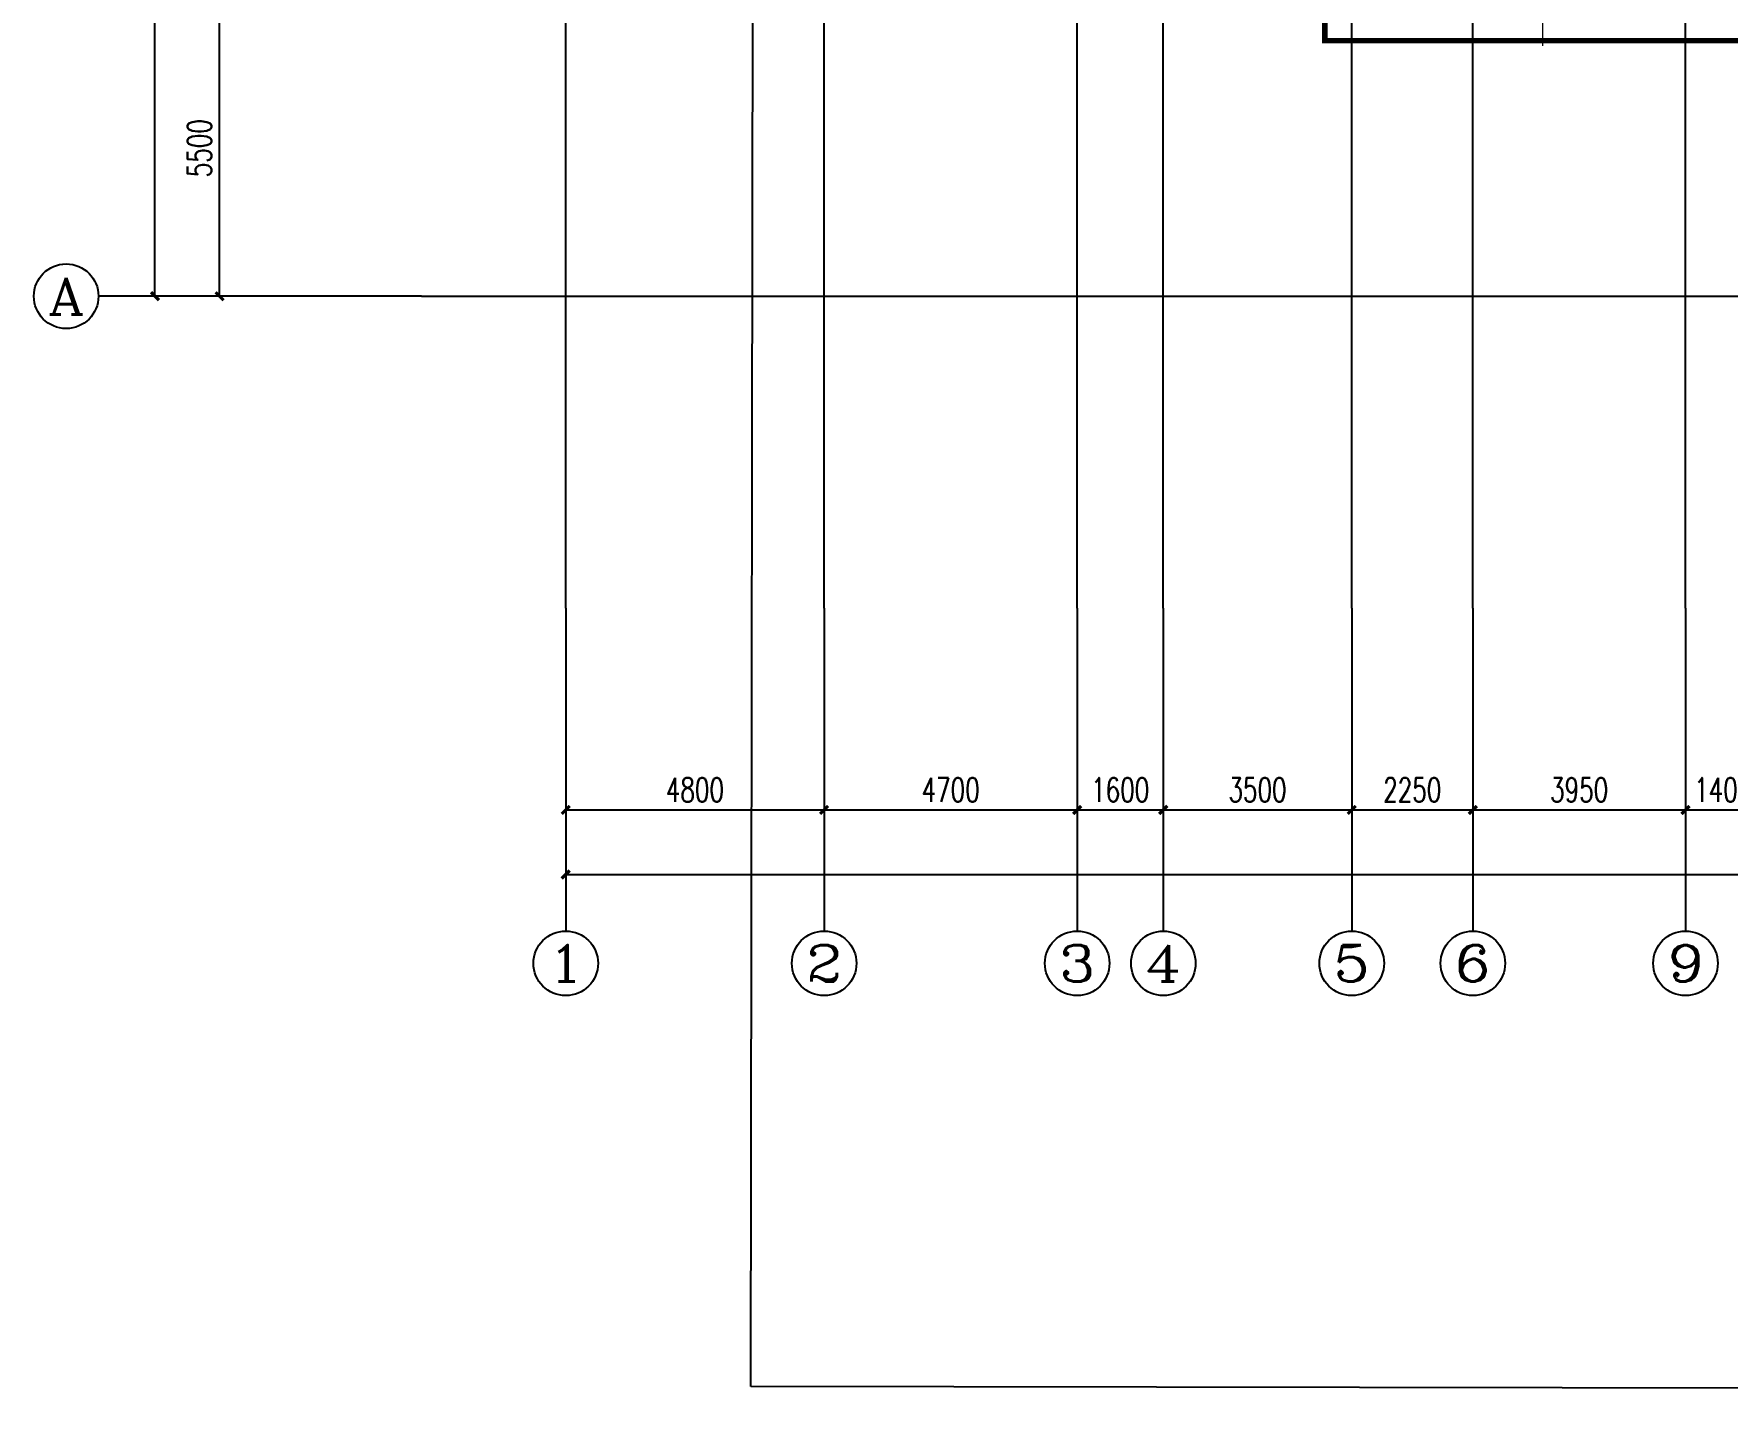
# Model space of a CAD drawing. Extents: x 369444 to 684549, y -549309 to 575337.
# Drawn here: x 370644 to 402098, y 44667 to 70031 of the extents above; entities that cross this region are included whole.
import ezdxf
from ezdxf.enums import TextEntityAlignment as Align

# ---------------------------------------------------------------- set-up
doc = ezdxf.new("R2010")
doc.units = 0
doc.header["$LTSCALE"] = 1000
doc.header["$MEASUREMENT"] = 0
doc.linetypes.add('__DASH', pattern=[0.35, 0.25, -0.1])
doc.linetypes.add('DOTE', pattern=[2.42, 2, -0.2, 0.02, -0.2])
for name, color, linetype in [('AXIS', 3, 'Continuous'), ('AXIS_TEXT', 7, 'Continuous'), ('DOTE', 1, 'Continuous'), ('防火分区线', 7, 'Continuous')]:
    doc.layers.add(name, color=color, linetype=linetype)
doc.layers.add('DOTE2', color=122, linetype='DOTE', lineweight=9)
doc.layers.add('不要动图层', color=140, linetype='Continuous', plot=False)
doc.styles.add('_TCH_AXIS', font='COMPLEX', dxfattribs={"bigfont": 'GBCBIG'})
doc.styles.add('_TCH_DIM_T3', font='SIMPLEX', dxfattribs={"width": 0.705882, "bigfont": 'GBCBIG'})
doc.styles.add('COMPLEX', font='COMPLEX')
doc.dimstyles.new('_TCH_ARCH&&150', dxfattribs={"dimtxt": 446.25, "dimasz": 150, "dimexe": 375, "dimexo": 450, "dimgap": 150, "dimtad": 1, "dimdec": 0, "dimzin": 0, "dimdsep": 46, "dimtxsty": '_TCH_DIM_T3', "dimblk": 'ARCHTICK', "dimcen": 0.09, "dimclrt": 7, "dimazin": 2, "dimtfac": 1, "dimtdec": 0, "dimtix": 1, "dimtmove": 2, "dimatfit": 3, "dimfxl": 0, "dimtolj": 1, "dimtzin": 0, "dimarcsym": 0})

# ---------------------------------------------------------------- blocks, each defined once
blk = doc.blocks.new('_ArchTick')
at = {"color": 0, "linetype": 'ByBlock', "const_width": 0.4}
blk.add_lwpolyline([(-0.5, -0.5), (0.5, 0.5)], dxfattribs=at)
blk = doc.blocks.new('*D949')
at = {"layer": 'AXIS', "color": 0, "lineweight": -2, "transparency": 16777216}
for p, q in [((377394, 70657), (373719, 70657)), ((374094, 65157), (374094, 70657)), ((377394, 65157), (373719, 65157))]:
    blk.add_line(p, q, dxfattribs=at)
at = {"layer": 'Defpoints', "color": 0, "transparency": 16777216}
for p in [(374094, 70657), (377844, 70657), (377844, 65157)]:
    blk.add_point(p, dxfattribs=at)
at = {"layer": 'AXIS', "color": 0, "lineweight": -2, "transparency": 16777216, "xscale": 150, "yscale": 150, "zscale": 150}
for p, rotation in [((374094, 70657), 90), ((374094, 65157), 270)]:
    blk.add_blockref('_ArchTick', p, dxfattribs=dict(at, rotation=rotation))
at = {"layer": 'AXIS', "color": 7, "lineweight": -2, "transparency": 16777216, "insert": (373721, 67907), "char_height": 446.2, "attachment_point": 5, "rotation": 90, "style": '_TCH_DIM_T3'}
blk.add_mtext('\\A1;5500', dxfattribs=at)
blk = doc.blocks.new('*D1115')
at = {"layer": 'AXIS', "color": 0, "lineweight": -2, "transparency": 16777216}
for p, q in [((377394, 470507), (372519, 470507)), ((372894, 65157), (372894, 470507)), ((377394, 65157), (372519, 65157))]:
    blk.add_line(p, q, dxfattribs=at)
at = {"layer": 'Defpoints', "color": 0, "transparency": 16777216}
for p in [(372894, 470507), (377844, 470507), (377844, 65157)]:
    blk.add_point(p, dxfattribs=at)
at = {"layer": 'AXIS', "color": 0, "lineweight": -2, "transparency": 16777216, "xscale": 150, "yscale": 150, "zscale": 150}
for p, rotation in [((372894, 470507), 90), ((372894, 65157), 270)]:
    blk.add_blockref('_ArchTick', p, dxfattribs=dict(at, rotation=rotation))
at = {"layer": 'AXIS', "color": 7, "lineweight": -2, "transparency": 16777216, "insert": (372521, 267832), "char_height": 446.2, "attachment_point": 5, "rotation": 90, "style": '_TCH_DIM_T3'}
blk.add_mtext('\\A1;405350', dxfattribs=at)
blk = doc.blocks.new('*D1215')
at = {"layer": 'AXIS', "color": 0, "lineweight": -2, "transparency": 16777216}
for p, q in [((380524, 58914), (380524, 55239)), ((385324, 58914), (385324, 55239)), ((380524, 55614), (385324, 55614))]:
    blk.add_line(p, q, dxfattribs=at)
at = {"layer": 'Defpoints', "color": 0, "transparency": 16777216}
for p in [(380524, 59364), (385324, 59364), (385324, 55614)]:
    blk.add_point(p, dxfattribs=at)
at = {"layer": 'AXIS', "color": 0, "lineweight": -2, "transparency": 16777216, "xscale": 150, "yscale": 150, "zscale": 150, "rotation": 180}
blk.add_blockref('_ArchTick', (380524, 55614), dxfattribs=at)
at = {"layer": 'AXIS', "color": 0, "lineweight": -2, "transparency": 16777216, "xscale": 150, "yscale": 150, "zscale": 150}
blk.add_blockref('_ArchTick', (385324, 55614), dxfattribs=at)
at = {"layer": 'AXIS', "color": 7, "lineweight": -2, "transparency": 16777216, "insert": (382924, 55987), "char_height": 446.2, "attachment_point": 5, "style": '_TCH_DIM_T3'}
blk.add_mtext('\\A1;4800', dxfattribs=at)
blk = doc.blocks.new('*D1216')
at = {"layer": 'AXIS', "color": 0, "lineweight": -2, "transparency": 16777216}
for p, q in [((385324, 58914), (385324, 55239)), ((390024, 58914), (390024, 55239)), ((385324, 55614), (390024, 55614))]:
    blk.add_line(p, q, dxfattribs=at)
at = {"layer": 'Defpoints', "color": 0, "transparency": 16777216}
for p in [(385324, 59364), (390024, 59364), (390024, 55614)]:
    blk.add_point(p, dxfattribs=at)
at = {"layer": 'AXIS', "color": 0, "lineweight": -2, "transparency": 16777216, "xscale": 150, "yscale": 150, "zscale": 150, "rotation": 180}
blk.add_blockref('_ArchTick', (385324, 55614), dxfattribs=at)
at = {"layer": 'AXIS', "color": 0, "lineweight": -2, "transparency": 16777216, "xscale": 150, "yscale": 150, "zscale": 150}
blk.add_blockref('_ArchTick', (390024, 55614), dxfattribs=at)
at = {"layer": 'AXIS', "color": 7, "lineweight": -2, "transparency": 16777216, "insert": (387674, 55987), "char_height": 446.2, "attachment_point": 5, "style": '_TCH_DIM_T3'}
blk.add_mtext('\\A1;4700', dxfattribs=at)
blk = doc.blocks.new('*D1217')
at = {"layer": 'AXIS', "color": 0, "lineweight": -2, "transparency": 16777216}
for p, q in [((390024, 58914), (390024, 55239)), ((391624, 58914), (391624, 55239)), ((390024, 55614), (391624, 55614))]:
    blk.add_line(p, q, dxfattribs=at)
at = {"layer": 'Defpoints', "color": 0, "transparency": 16777216}
for p in [(390024, 59364), (391624, 59364), (391624, 55614)]:
    blk.add_point(p, dxfattribs=at)
at = {"layer": 'AXIS', "color": 0, "lineweight": -2, "transparency": 16777216, "xscale": 150, "yscale": 150, "zscale": 150, "rotation": 180}
blk.add_blockref('_ArchTick', (390024, 55614), dxfattribs=at)
at = {"layer": 'AXIS', "color": 0, "lineweight": -2, "transparency": 16777216, "xscale": 150, "yscale": 150, "zscale": 150}
blk.add_blockref('_ArchTick', (391624, 55614), dxfattribs=at)
at = {"layer": 'AXIS', "color": 7, "lineweight": -2, "transparency": 16777216, "insert": (390824, 55987), "char_height": 446.2, "attachment_point": 5, "style": '_TCH_DIM_T3'}
blk.add_mtext('\\A1;1600', dxfattribs=at)
blk = doc.blocks.new('*D1218')
at = {"layer": 'AXIS', "color": 0, "lineweight": -2, "transparency": 16777216}
for p, q in [((391624, 58914), (391624, 55239)), ((395124, 58914), (395124, 55239)), ((391624, 55614), (395124, 55614))]:
    blk.add_line(p, q, dxfattribs=at)
at = {"layer": 'Defpoints', "color": 0, "transparency": 16777216}
for p in [(391624, 59364), (395124, 59364), (395124, 55614)]:
    blk.add_point(p, dxfattribs=at)
at = {"layer": 'AXIS', "color": 0, "lineweight": -2, "transparency": 16777216, "xscale": 150, "yscale": 150, "zscale": 150, "rotation": 180}
blk.add_blockref('_ArchTick', (391624, 55614), dxfattribs=at)
at = {"layer": 'AXIS', "color": 0, "lineweight": -2, "transparency": 16777216, "xscale": 150, "yscale": 150, "zscale": 150}
blk.add_blockref('_ArchTick', (395124, 55614), dxfattribs=at)
at = {"layer": 'AXIS', "color": 7, "lineweight": -2, "transparency": 16777216, "insert": (393374, 55987), "char_height": 446.2, "attachment_point": 5, "style": '_TCH_DIM_T3'}
blk.add_mtext('\\A1;3500', dxfattribs=at)
blk = doc.blocks.new('*D1219')
at = {"layer": 'AXIS', "color": 0, "lineweight": -2, "transparency": 16777216}
for p, q in [((395124, 58914), (395124, 55239)), ((397374, 58914), (397374, 55239)), ((395124, 55614), (397374, 55614))]:
    blk.add_line(p, q, dxfattribs=at)
at = {"layer": 'Defpoints', "color": 0, "transparency": 16777216}
for p in [(395124, 59364), (397374, 59364), (397374, 55614)]:
    blk.add_point(p, dxfattribs=at)
at = {"layer": 'AXIS', "color": 0, "lineweight": -2, "transparency": 16777216, "xscale": 150, "yscale": 150, "zscale": 150, "rotation": 180}
blk.add_blockref('_ArchTick', (395124, 55614), dxfattribs=at)
at = {"layer": 'AXIS', "color": 0, "lineweight": -2, "transparency": 16777216, "xscale": 150, "yscale": 150, "zscale": 150}
blk.add_blockref('_ArchTick', (397374, 55614), dxfattribs=at)
at = {"layer": 'AXIS', "color": 7, "lineweight": -2, "transparency": 16777216, "insert": (396249, 55987), "char_height": 446.2, "attachment_point": 5, "style": '_TCH_DIM_T3'}
blk.add_mtext('\\A1;2250', dxfattribs=at)
blk = doc.blocks.new('*D1220')
at = {"layer": 'AXIS', "color": 0, "lineweight": -2, "transparency": 16777216}
for p, q in [((397374, 58914), (397374, 55239)), ((401324, 58914), (401324, 55239)), ((397374, 55614), (401324, 55614))]:
    blk.add_line(p, q, dxfattribs=at)
at = {"layer": 'Defpoints', "color": 0, "transparency": 16777216}
for p in [(397374, 59364), (401324, 59364), (401324, 55614)]:
    blk.add_point(p, dxfattribs=at)
at = {"layer": 'AXIS', "color": 0, "lineweight": -2, "transparency": 16777216, "xscale": 150, "yscale": 150, "zscale": 150, "rotation": 180}
blk.add_blockref('_ArchTick', (397374, 55614), dxfattribs=at)
at = {"layer": 'AXIS', "color": 0, "lineweight": -2, "transparency": 16777216, "xscale": 150, "yscale": 150, "zscale": 150}
blk.add_blockref('_ArchTick', (401324, 55614), dxfattribs=at)
at = {"layer": 'AXIS', "color": 7, "lineweight": -2, "transparency": 16777216, "insert": (399349, 55987), "char_height": 446.2, "attachment_point": 5, "style": '_TCH_DIM_T3'}
blk.add_mtext('\\A1;3950', dxfattribs=at)
blk = doc.blocks.new('*D1221')
at = {"layer": 'AXIS', "color": 0, "lineweight": -2, "transparency": 16777216}
for p, q in [((401324, 58914), (401324, 55239)), ((402724, 58914), (402724, 55239)), ((401324, 55614), (402724, 55614))]:
    blk.add_line(p, q, dxfattribs=at)
at = {"layer": 'Defpoints', "color": 0, "transparency": 16777216}
for p in [(401324, 59364), (402724, 59364), (402724, 55614)]:
    blk.add_point(p, dxfattribs=at)
at = {"layer": 'AXIS', "color": 0, "lineweight": -2, "transparency": 16777216, "xscale": 150, "yscale": 150, "zscale": 150, "rotation": 180}
blk.add_blockref('_ArchTick', (401324, 55614), dxfattribs=at)
at = {"layer": 'AXIS', "color": 0, "lineweight": -2, "transparency": 16777216, "xscale": 150, "yscale": 150, "zscale": 150}
blk.add_blockref('_ArchTick', (402724, 55614), dxfattribs=at)
at = {"layer": 'AXIS', "color": 7, "lineweight": -2, "transparency": 16777216, "insert": (402024, 55987), "char_height": 446.2, "attachment_point": 5, "style": '_TCH_DIM_T3'}
blk.add_mtext('\\A1;1400', dxfattribs=at)
blk = doc.blocks.new('*D1301')
at = {"layer": 'AXIS', "color": 0, "lineweight": -2, "transparency": 16777216}
for p, q in [((380524, 58914), (380524, 54039)), ((614224, 58914), (614224, 54039)), ((380524, 54414), (614224, 54414))]:
    blk.add_line(p, q, dxfattribs=at)
at = {"layer": 'Defpoints', "color": 0, "transparency": 16777216}
for p in [(380524, 59364), (614224, 59364), (614224, 54414)]:
    blk.add_point(p, dxfattribs=at)
at = {"layer": 'AXIS', "color": 0, "lineweight": -2, "transparency": 16777216, "xscale": 150, "yscale": 150, "zscale": 150, "rotation": 180}
blk.add_blockref('_ArchTick', (380524, 54414), dxfattribs=at)
at = {"layer": 'AXIS', "color": 0, "lineweight": -2, "transparency": 16777216, "xscale": 150, "yscale": 150, "zscale": 150}
blk.add_blockref('_ArchTick', (614224, 54414), dxfattribs=at)
at = {"layer": 'AXIS', "color": 7, "lineweight": -2, "transparency": 16777216, "insert": (497374, 54787), "char_height": 446.2, "attachment_point": 5, "style": '_TCH_DIM_T3'}
blk.add_mtext('\\A1;233700', dxfattribs=at)
blk = doc.blocks.new('_AXISO')
blk.add_circle((0, 0), 0.5)
at = {"layer": 'AXIS_TEXT', "style": 'COMPLEX', "width": 1.041667}
blk.add_attdef('A', text='', height=0.56, dxfattribs=at).set_placement((-0.25, -0.28), (0.25, -0.28), align=Align.FIT)

msp = doc.modelspace()

# ---------------------------------------------------------------- linework, layer by layer
at = {"layer": 'AXIS'}
for p, q in [((377844.4, 65157), (371844.4, 65157)), ((380524.5, 59364.2), (380524.5, 53364.2)), ((385324.5, 59364.2), (385324.5, 53364.2)), ((390024.5, 59364.2), (390024.5, 53364.2)), ((391624.5, 59364.2), (391624.5, 53364.2)), ((395124.5, 59364.2), (395124.5, 53364.2)), ((397374.5, 59364.2), (397374.5, 53364.2)), ((401324.5, 59364.2), (401324.5, 53364.2))]:
    msp.add_line(p, q, dxfattribs=at)
at = {"layer": 'DOTE', "color": 8}
for p, q in [((380524.5, 59364.2), (380524.5, 476704.8)), ((385324.5, 59364.2), (385324.5, 476704.8)), ((390024.5, 59364.2), (390024.5, 476704.8)), ((391624.5, 59364.2), (391624.5, 476704.8)), ((395124.5, 59364.2), (395124.5, 476704.8)), ((397374.5, 59364.2), (397374.5, 476704.8)), ((401324.5, 59364.2), (401324.5, 261807))]:
    msp.add_line(p, q, dxfattribs=at)
at = {"layer": 'DOTE', "color": 8, "lineweight": -2}
msp.add_line((377844.4, 65157), (624570.9, 65157), dxfattribs=at)
at = {"layer": 'DOTE2', "linetype": 'DOTE', "ltscale": 0.5}
msp.add_lwpolyline([(398674.5, 69806.1), (398674.5, 75057)], dxfattribs=at)
at = {"layer": '不要动图层'}
msp.add_lwpolyline([(374141.4, 480401.6), (608632.4, 480035.6), (630599.4, 458002.6), (630103.6, 140971.4), (534606.6, 140971.5), (534606.6, 44667.5), (383961.4, 44901.6), (384134.4, 155731.6), (384114.4, 173450.6), (374190.4, 173466.6), (373839.4, 234426.6), (373748.4, 250410.6), (374011.4, 393904.6)], close=True, dxfattribs=at)
at = {"layer": '防火分区线', "linetype": '__DASH', "lineweight": -2, "ltscale": 8, "const_width": 100}
msp.add_lwpolyline([(402574.5, 69907), (394624.5, 69907), (394624.5, 98257), (389374.5, 98257), (389374.5, 177657)], dxfattribs=at)

# ---------------------------------------------------------------- block references
at = {"layer": 'AXIS', "lineweight": -2}
ref = msp.add_blockref('_AXISO', (371244.4, 65157), dxfattribs=dict(at, xscale=1200, yscale=1200, zscale=1200))
ref.add_attrib('A', 'A', dxfattribs={"layer": 'AXIS_TEXT', "lineweight": -2, "ltscale": 6, "height": 678.8, "style": '_TCH_AXIS', "width": 1.166667}).set_placement((370905, 64817.6), (371583.8, 64817.6), align=Align.FIT)
ref = msp.add_blockref('_AXISO', (380524.5, 52764.2), dxfattribs=dict(at, xscale=1200, yscale=1200, zscale=1200))
ref.add_attrib('A', '1', dxfattribs={"layer": 'AXIS_TEXT', "lineweight": -2, "ltscale": 6, "height": 678.8, "style": '_TCH_AXIS', "width": 2.333333}).set_placement((380185.1, 52424.8), (380863.9, 52424.8), align=Align.FIT)
ref = msp.add_blockref('_AXISO', (385324.5, 52764.2), dxfattribs=dict(at, xscale=1200, yscale=1200, zscale=1200))
ref.add_attrib('A', '2', dxfattribs={"layer": 'AXIS_TEXT', "lineweight": -2, "ltscale": 6, "height": 678.8, "style": '_TCH_AXIS', "width": 1.5}).set_placement((384985.1, 52424.8), (385663.9, 52424.8), align=Align.FIT)
ref = msp.add_blockref('_AXISO', (390024.5, 52764.2), dxfattribs=dict(at, xscale=1200, yscale=1200, zscale=1200))
ref.add_attrib('A', '3', dxfattribs={"layer": 'AXIS_TEXT', "lineweight": -2, "ltscale": 6, "height": 678.8, "style": '_TCH_AXIS', "width": 1.5}).set_placement((389685.1, 52424.8), (390363.9, 52424.8), align=Align.FIT)
ref = msp.add_blockref('_AXISO', (391624.5, 52764.2), dxfattribs=dict(at, xscale=1200, yscale=1200, zscale=1200))
ref.add_attrib('A', '4', dxfattribs={"layer": 'AXIS_TEXT', "lineweight": -2, "ltscale": 6, "height": 678.8, "style": '_TCH_AXIS', "width": 1.3125}).set_placement((391285.1, 52424.8), (391963.9, 52424.8), align=Align.FIT)
ref = msp.add_blockref('_AXISO', (395124.5, 52764.2), dxfattribs=dict(at, xscale=1200, yscale=1200, zscale=1200))
ref.add_attrib('A', '5', dxfattribs={"layer": 'AXIS_TEXT', "lineweight": -2, "ltscale": 6, "height": 678.8, "style": '_TCH_AXIS', "width": 1.5}).set_placement((394785.1, 52424.8), (395463.9, 52424.8), align=Align.FIT)
ref = msp.add_blockref('_AXISO', (397374.5, 52764.2), dxfattribs=dict(at, xscale=1200, yscale=1200, zscale=1200))
ref.add_attrib('A', '6', dxfattribs={"layer": 'AXIS_TEXT', "lineweight": -2, "ltscale": 6, "height": 678.8, "style": '_TCH_AXIS', "width": 1.5}).set_placement((397035.1, 52424.8), (397713.9, 52424.8), align=Align.FIT)
ref = msp.add_blockref('_AXISO', (401324.5, 52764.2), dxfattribs=dict(at, xscale=1200, yscale=1200, zscale=1200))
ref.add_attrib('A', '9', dxfattribs={"layer": 'AXIS_TEXT', "lineweight": -2, "ltscale": 6, "height": 678.8, "style": '_TCH_AXIS', "width": 1.5}).set_placement((400985.1, 52424.8), (401663.9, 52424.8), align=Align.FIT)

# ---------------------------------------------------------------- dimensions: what is measured, and where the dimension line sits
for p1, p2, distance, text, picture, middle in [((377844.4, 65157), (377844.4, 470507), 4950, '405350', '*D1115', (372521.3, 267832)), ((377844.4, 65157), (377844.4, 70657), 3750, '5500', '*D949', (373721.3, 67907)), ((380524.5, 59364.2), (385324.5, 59364.2), -3750, '4800', '*D1215', (382924.5, 55987.4)), ((380524.5, 59364.2), (614224.5, 59364.2), -4950, '233700', '*D1301', (497374.5, 54787.4)), ((385324.5, 59364.2), (390024.5, 59364.2), -3750, '4700', '*D1216', (387674.5, 55987.4)), ((390024.5, 59364.2), (391624.5, 59364.2), -3750, '1600', '*D1217', (390824.5, 55987.4)), ((391624.5, 59364.2), (395124.5, 59364.2), -3750, '3500', '*D1218', (393374.5, 55987.4)), ((395124.5, 59364.2), (397374.5, 59364.2), -3750, '2250', '*D1219', (396249.5, 55987.4)), ((397374.5, 59364.2), (401324.5, 59364.2), -3750, '3950', '*D1220', (399349.5, 55987.4)), ((401324.5, 59364.2), (402724.5, 59364.2), -3750, '1400', '*D1221', (402024.5, 55987.4))]:
    dim = msp.add_aligned_dim(p1=p1, p2=p2, distance=distance, text=text, dimstyle='_TCH_ARCH&&150', dxfattribs=at)
    dim.commit()
    dim.dimension.update_dxf_attribs({"geometry": picture, "text_midpoint": middle})

doc.saveas('drawing.dxf')
